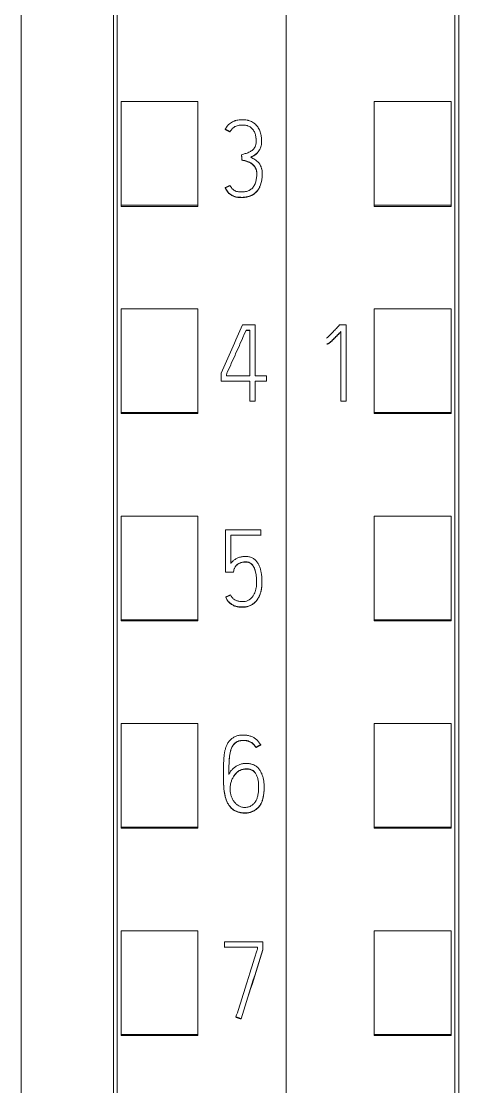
# Model space of a CAD drawing. Header units: millimetres. Extents: x 4134 to 7422, y 1400 to 3585.
# Drawn here: x 5452.55 to 5463.95, y 3314.99 to 3342.75 of the extents above; entities that cross this region are included whole.
import ezdxf

# ---------------------------------------------------------------- set-up
doc = ezdxf.new("R2010")
doc.units = ezdxf.units.MM
doc.layers.add('000-PI-Oprema', color=30, linetype='Continuous', lineweight=5)

# ---------------------------------------------------------------- blocks, each defined once
blk = doc.blocks.new('S7-1500 AI HS - 6ES7531-7NF10-0AB0')
at = {"layer": '000-PI-Oprema', "color": 0, "linetype": 'ByBlock', "lineweight": 0}
for p, q in [((0, 134.681), (0, 21.262)), ((4.4, 132.4), (4.4, 23.585)), ((2.3, 112.178), (2.3, 114.881)), ((4.3, 114.881), (2.3, 114.881)), ((4.3, 112.178), (4.3, 114.881)), ((2.3, 112.149), (2.3, 112.178)), ((4.3, 112.178), (2.3, 112.178)), ((4.3, 112.149), (4.3, 112.178)), ((4.3, 112.149), (2.3, 112.149)), ((2.3, 106.777), (2.3, 109.479)), ((4.3, 109.479), (2.3, 109.479)), ((4.3, 106.777), (4.3, 109.479)), ((1.566, 109.059), (1.392, 109.059)), ((1.428, 108.888), (1.428, 107.075)), ((1.566, 107.075), (1.566, 109.059)), ((1.428, 107.075), (1.566, 107.075)), ((1.428, 107.075), (1.428, 107.069)), ((1.566, 107.069), (1.428, 107.069)), ((1.566, 107.075), (1.566, 107.069)), ((2.3, 106.749), (2.3, 106.777)), ((4.3, 106.777), (2.3, 106.777)), ((4.3, 106.749), (2.3, 106.749)), ((4.3, 106.749), (4.3, 106.777)), ((2.3, 101.375), (2.3, 104.078)), ((4.3, 104.078), (2.3, 104.078)), ((4.3, 101.375), (4.3, 104.078)), ((2.3, 101.349), (2.3, 101.375)), ((4.3, 101.375), (2.3, 101.375)), ((4.3, 101.349), (2.3, 101.349)), ((4.3, 101.349), (4.3, 101.375)), ((2.3, 95.974), (2.3, 98.676)), ((4.3, 98.676), (2.3, 98.676)), ((4.3, 95.974), (4.3, 98.676)), ((2.3, 95.949), (2.3, 95.974)), ((4.3, 95.974), (2.3, 95.974)), ((4.3, 95.949), (2.3, 95.949)), ((4.3, 95.949), (4.3, 95.974)), ((2.3, 90.572), (2.3, 93.274)), ((4.3, 93.274), (2.3, 93.274)), ((4.3, 90.572), (4.3, 93.274)), ((2.3, 90.549), (2.3, 90.572)), ((4.3, 90.572), (2.3, 90.572)), ((4.3, 90.549), (2.3, 90.549)), ((4.3, 90.549), (4.3, 90.572))]:
    blk.add_line(p, q, dxfattribs=at)
for points, knots in [([(4.5, 132.586), (4.5, 129.542), (4.5, 119.972), (4.5, 105.802), (4.5, 91.235), (4.5, 77.025), (4.5, 62.731), (4.5, 47.245), (4.5, 34.605), (4.5, 26.64), (4.5, 23.299)], [0, 0, 0, 0, 0.083934, 0.263736, 0.389889, 0.484142, 0.653794, 0.78188, 0.908517, 1, 1, 1, 1]), ([(1.392, 109.059), (1.365, 109.029), (1.338, 108.999), (1.284, 108.94), (1.256, 108.911), (1.215, 108.867), (1.201, 108.852), (1.173, 108.824), (1.159, 108.809), (1.131, 108.781), (1.116, 108.767), (1.086, 108.74), (1.071, 108.727), (1.056, 108.714)], [0, 0, 0, 0, 0.25, 0.25, 0.5, 0.5, 0.625, 0.625, 0.75, 0.75, 0.875, 0.875, 1, 1, 1, 1]), ([(1.064, 108.567), (1.07, 108.567), (1.075, 108.568), (1.085, 108.57), (1.09, 108.571), (1.099, 108.575), (1.104, 108.577), (1.113, 108.582), (1.117, 108.585), (1.13, 108.594), (1.138, 108.6), (1.154, 108.613), (1.162, 108.62), (1.185, 108.64), (1.2, 108.654), (1.229, 108.682), (1.244, 108.696), (1.287, 108.74), (1.316, 108.769), (1.372, 108.828), (1.4, 108.858), (1.428, 108.888)], [0, 0, 0, 0, 0.03125, 0.03125, 0.0625, 0.0625, 0.09375, 0.09375, 0.125, 0.125, 0.1875, 0.1875, 0.25, 0.25, 0.375, 0.375, 0.5, 0.5, 0.75, 0.75, 1, 1, 1, 1]), ([(1.428, 108.882), (1.4, 108.852), (1.372, 108.822), (1.316, 108.763), (1.287, 108.733), (1.244, 108.69), (1.229, 108.676), (1.2, 108.647), (1.185, 108.633), (1.162, 108.613), (1.154, 108.607), (1.138, 108.594), (1.13, 108.588), (1.117, 108.579), (1.113, 108.576), (1.104, 108.571), (1.099, 108.569), (1.09, 108.565), (1.085, 108.564), (1.075, 108.562), (1.07, 108.561), (1.064, 108.561)], [0, 0, 0, 0, 0.25, 0.25, 0.5, 0.5, 0.625, 0.625, 0.75, 0.75, 0.8125, 0.8125, 0.875, 0.875, 0.90625, 0.90625, 0.9375, 0.9375, 0.96875, 0.96875, 1, 1, 1, 1])]:
    blk.add_open_spline(points, degree=3, knots=knots, dxfattribs=at)
blk = doc.blocks.new('S7-1500 DI HF - 6ES7521-1BL00-0AB0')
at = {"layer": '000-PI-Oprema', "color": 0, "linetype": 'ByBlock', "lineweight": 0}
for p, q in [((34.8, 134.681), (34.8, 21.262)), ((30.4, 23.585), (30.4, 132.4)), ((30.5, 112.178), (30.5, 114.881)), ((30.5, 114.881), (32.5, 114.881)), ((32.5, 112.178), (32.5, 114.881)), ((33.216, 114.157), (33.216, 114.151)), ((33.344, 114.094), (33.344, 114.088)), ((34.162, 113.84), (34.162, 113.846)), ((33.641, 113.494), (33.641, 113.488)), ((33.649, 113.356), (33.649, 113.35)), ((34.179, 112.99), (34.179, 112.996)), ((33.216, 112.635), (33.216, 112.629)), ((30.5, 112.149), (30.5, 112.178)), ((30.5, 112.178), (32.5, 112.178)), ((32.5, 112.149), (32.5, 112.178)), ((30.5, 112.149), (32.5, 112.149)), ((30.5, 106.777), (30.5, 109.479)), ((30.5, 109.479), (32.5, 109.479)), ((32.5, 106.777), (32.5, 109.479)), ((33.666, 109.061), (33.996, 109.061)), ((33.757, 108.923), (33.757, 108.917)), ((33.854, 108.923), (33.757, 108.923)), ((33.757, 108.917), (33.854, 108.917)), ((33.854, 107.735), (33.854, 108.923)), ((33.996, 109.061), (33.996, 107.735)), ((33.105, 107.596), (33.105, 107.801)), ((33.244, 107.771), (33.244, 107.735)), ((33.244, 107.735), (33.854, 107.735)), ((33.996, 107.735), (34.29, 107.735)), ((34.29, 107.735), (34.29, 107.596)), ((33.854, 107.596), (33.105, 107.596)), ((33.854, 107.069), (33.854, 107.596)), ((33.996, 107.596), (33.996, 107.069)), ((34.29, 107.596), (33.996, 107.596)), ((33.996, 107.069), (33.854, 107.069)), ((30.5, 106.749), (30.5, 106.777)), ((30.5, 106.777), (32.5, 106.777)), ((30.5, 106.749), (32.5, 106.749)), ((32.5, 106.749), (32.5, 106.777)), ((30.5, 101.375), (30.5, 104.078)), ((30.5, 104.078), (32.5, 104.078)), ((32.5, 101.375), (32.5, 104.078)), ((33.222, 103.717), (33.222, 102.622)), ((34.145, 103.717), (33.222, 103.717)), ((33.36, 102.843), (33.36, 103.579)), ((33.36, 103.579), (34.145, 103.579)), ((34.145, 103.579), (34.145, 103.717)), ((34.145, 103.579), (34.145, 103.572)), ((33.222, 102.622), (33.222, 102.616)), ((33.222, 102.622), (33.433, 102.622)), ((33.433, 102.622), (33.433, 102.616)), ((34.173, 102.358), (34.173, 102.364)), ((33.227, 101.967), (33.227, 101.961)), ((30.5, 101.349), (30.5, 101.375)), ((30.5, 101.375), (32.5, 101.375)), ((30.5, 101.349), (32.5, 101.349)), ((32.5, 101.349), (32.5, 101.375)), ((30.5, 95.974), (30.5, 98.676)), ((30.5, 98.676), (32.5, 98.676)), ((32.5, 95.974), (32.5, 98.676)), ((34.011, 98.054), (34.011, 98.047)), ((34.139, 98.12), (34.139, 98.114)), ((33.167, 97.316), (33.167, 97.31)), ((34.23, 97.017), (34.23, 97.023)), ((30.5, 95.949), (30.5, 95.974)), ((30.5, 95.974), (32.5, 95.974)), ((30.5, 95.949), (32.5, 95.949)), ((32.5, 95.949), (32.5, 95.974)), ((30.5, 90.572), (30.5, 93.274)), ((30.5, 93.274), (32.5, 93.274)), ((32.5, 90.572), (32.5, 93.274)), ((33.198, 92.847), (33.198, 92.988)), ((33.198, 92.988), (34.197, 92.988)), ((33.198, 92.847), (33.198, 92.84)), ((34.058, 92.847), (33.198, 92.847)), ((34.058, 92.808), (34.058, 92.847)), ((34.197, 92.988), (34.197, 92.786)), ((34.197, 92.786), (34.197, 92.78)), ((33.495, 91.027), (33.495, 91.02)), ((33.628, 90.982), (33.628, 90.976)), ((30.5, 90.549), (30.5, 90.572)), ((30.5, 90.572), (32.5, 90.572)), ((30.5, 90.549), (32.5, 90.549)), ((32.5, 90.549), (32.5, 90.572))]:
    blk.add_line(p, q, dxfattribs=at)
at = {"layer": '000-PI-Oprema', "color": 18, "linetype": 'ByBlock', "lineweight": 0, "true_color": 0x000000}
for centre, major_axis, ratio, start_param, end_param in [((18.741, 10.646), (452.614, 1023.309), 0.023466, 1.484858, 1.486095), ((29.277, 16.238), (311.427, 991.982), 0.017584, 1.499074, 1.500898), ((29.169, 14.429), (315.104, 1003.798), 0.017791, 1.498249, 1.500051)]:
    blk.add_ellipse(centre, major_axis=major_axis, ratio=ratio, start_param=start_param, end_param=end_param, dxfattribs=at)
at = {"layer": '000-PI-Oprema', "color": 0, "linetype": 'ByBlock', "lineweight": 0}
for points, knots in [([(30.3, 23.299), (30.3, 26.64), (30.3, 34.605), (30.3, 47.245), (30.3, 62.731), (30.3, 77.025), (30.3, 91.235), (30.3, 105.802), (30.3, 119.972), (30.3, 129.542), (30.3, 132.586)], [0, 0, 0, 0, 0.091483, 0.21812, 0.346206, 0.515858, 0.610111, 0.736264, 0.916066, 1, 1, 1, 1]), ([(27.9, 129.52), (27.9, 127.497), (27.9, 118.948), (27.9, 105.802), (27.9, 91.235), (27.9, 77.025), (27.9, 62.731), (27.9, 47.245), (27.9, 34.486), (27.9, 25.605), (27.9, 21.348), (27.9, 20.55)], [0, 0, 0, 0, 0.055935, 0.236292, 0.362833, 0.457376, 0.627551, 0.756032, 0.883059, 0.978086, 1, 1, 1, 1]), ([(33.879, 113.431), (33.897, 113.44), (33.915, 113.449), (33.949, 113.469), (33.967, 113.479), (33.991, 113.496), (34, 113.501), (34.015, 113.513), (34.023, 113.52), (34.038, 113.533), (34.045, 113.54), (34.06, 113.554), (34.067, 113.562), (34.086, 113.585), (34.098, 113.601), (34.114, 113.627), (34.118, 113.636), (34.127, 113.654), (34.131, 113.663), (34.142, 113.692), (34.148, 113.711), (34.156, 113.75), (34.159, 113.77), (34.162, 113.81), (34.162, 113.83), (34.162, 113.871), (34.161, 113.891), (34.157, 113.95), (34.152, 113.99), (34.139, 114.049), (34.134, 114.069), (34.121, 114.107), (34.107, 114.144), (34.088, 114.18), (34.067, 114.215), (34.055, 114.231), (34.03, 114.262), (34.009, 114.284), (33.986, 114.304), (33.97, 114.316), (33.962, 114.322), (33.92, 114.35), (33.883, 114.367), (33.835, 114.383), (33.825, 114.386), (33.806, 114.391), (33.776, 114.397), (33.726, 114.404), (33.686, 114.406), (33.645, 114.406), (33.625, 114.406), (33.565, 114.401), (33.525, 114.395), (33.477, 114.381), (33.467, 114.378), (33.448, 114.371), (33.439, 114.367), (33.411, 114.355), (33.375, 114.336), (33.342, 114.313), (33.319, 114.294), (33.311, 114.287), (33.296, 114.273), (33.289, 114.266), (33.269, 114.243), (33.256, 114.228), (33.24, 114.202), (33.235, 114.194), (33.225, 114.176), (33.22, 114.167), (33.216, 114.157)], [0, 0, 0, 0, 0.03125, 0.03125, 0.0625, 0.0625, 0.078125, 0.078125, 0.09375, 0.09375, 0.109375, 0.109375, 0.125, 0.125, 0.15625, 0.15625, 0.171875, 0.171875, 0.1875, 0.1875, 0.21875, 0.21875, 0.25, 0.25, 0.28125, 0.28125, 0.3125, 0.3125, 0.375, 0.375, 0.40625, 0.40625, 0.4375, 0.46875, 0.46875, 0.5, 0.5, 0.53125, 0.546875, 0.546875, 0.5625, 0.5625, 0.625, 0.625, 0.640625, 0.640625, 0.65625, 0.6875, 0.71875, 0.71875, 0.75, 0.75, 0.8125, 0.8125, 0.828125, 0.828125, 0.84375, 0.84375, 0.875, 0.90625, 0.90625, 0.921875, 0.921875, 0.9375, 0.9375, 0.96875, 0.96875, 0.984375, 0.984375, 1, 1, 1, 1]), ([(33.344, 114.094), (33.351, 114.109), (33.359, 114.123), (33.378, 114.15), (33.388, 114.163), (33.405, 114.18), (33.411, 114.186), (33.424, 114.197), (33.431, 114.202), (33.444, 114.212), (33.451, 114.216), (33.465, 114.225), (33.472, 114.229), (33.494, 114.239), (33.51, 114.245), (33.542, 114.255), (33.558, 114.258), (33.591, 114.264), (33.607, 114.265), (33.64, 114.268), (33.657, 114.268), (33.707, 114.267), (33.739, 114.264), (33.78, 114.254), (33.788, 114.252), (33.804, 114.247), (33.812, 114.244), (33.835, 114.235), (33.849, 114.227), (33.87, 114.214), (33.877, 114.209), (33.89, 114.199), (33.897, 114.194), (33.915, 114.177), (33.926, 114.165), (33.941, 114.145), (33.946, 114.138), (33.955, 114.124), (33.968, 114.103), (33.979, 114.081), (33.992, 114.051), (33.997, 114.035), (34.006, 114.003), (34.009, 113.987), (34.018, 113.939), (34.02, 113.906), (34.021, 113.856), (34.021, 113.84), (34.02, 113.807), (34.018, 113.79), (34.014, 113.766), (34.012, 113.758), (34.008, 113.742), (34.006, 113.734), (33.997, 113.711), (33.99, 113.696), (33.976, 113.675), (33.972, 113.668), (33.961, 113.655), (33.956, 113.649), (33.945, 113.636), (33.939, 113.63), (33.927, 113.619), (33.921, 113.613), (33.902, 113.598), (33.888, 113.589), (33.86, 113.572), (33.845, 113.564), (33.815, 113.55), (33.799, 113.544), (33.768, 113.533), (33.752, 113.528), (33.704, 113.514), (33.673, 113.504), (33.641, 113.494)], [0, 0, 0, 0, 0.03125, 0.03125, 0.0625, 0.0625, 0.078125, 0.078125, 0.09375, 0.09375, 0.109375, 0.109375, 0.125, 0.125, 0.15625, 0.15625, 0.1875, 0.1875, 0.21875, 0.21875, 0.25, 0.25, 0.3125, 0.3125, 0.328125, 0.328125, 0.34375, 0.34375, 0.375, 0.375, 0.390625, 0.390625, 0.40625, 0.40625, 0.4375, 0.4375, 0.453125, 0.453125, 0.46875, 0.5, 0.5, 0.53125, 0.53125, 0.5625, 0.5625, 0.625, 0.625, 0.65625, 0.65625, 0.6875, 0.6875, 0.703125, 0.703125, 0.71875, 0.71875, 0.75, 0.75, 0.765625, 0.765625, 0.78125, 0.78125, 0.796875, 0.796875, 0.8125, 0.8125, 0.84375, 0.84375, 0.875, 0.875, 0.90625, 0.90625, 0.9375, 0.9375, 1, 1, 1, 1]), ([(34.021, 113.851), (34.021, 113.855), (34.021, 113.859), (34.02, 113.896), (34.018, 113.929), (34.011, 113.972), (34.009, 113.983), (34.006, 113.994)], [0, 0, 0, 0, 0.087818, 0.087818, 0.771228, 0.771228, 1, 1, 1, 1]), ([(34.068, 113.557), (34.057, 113.545), (34.045, 113.533), (34.024, 113.515), (34.017, 113.508), (34.001, 113.496), (33.992, 113.49), (33.967, 113.474), (33.95, 113.463), (33.915, 113.443), (33.897, 113.434), (33.879, 113.425)], [0, 0, 0, 0, 0.218648, 0.218648, 0.348874, 0.348874, 0.479099, 0.479099, 0.739549, 0.739549, 1, 1, 1, 1]), ([(33.216, 112.635), (33.225, 112.616), (33.234, 112.597), (33.256, 112.561), (33.267, 112.544), (33.286, 112.519), (33.293, 112.511), (33.308, 112.496), (33.316, 112.488), (33.34, 112.468), (33.357, 112.456), (33.384, 112.44), (33.394, 112.435), (33.413, 112.426), (33.423, 112.422), (33.452, 112.41), (33.472, 112.404), (33.513, 112.394), (33.534, 112.39), (33.576, 112.386), (33.597, 112.385), (33.638, 112.384), (33.659, 112.384), (33.701, 112.386), (33.722, 112.388), (33.753, 112.393), (33.764, 112.395), (33.785, 112.399), (33.795, 112.401), (33.825, 112.409), (33.845, 112.415), (33.875, 112.427), (33.884, 112.431), (33.904, 112.44), (33.913, 112.445), (33.941, 112.46), (33.958, 112.472), (33.991, 112.497), (34.007, 112.511), (34.036, 112.541), (34.05, 112.557), (34.075, 112.591), (34.086, 112.609), (34.102, 112.636), (34.106, 112.645), (34.116, 112.664), (34.12, 112.674), (34.14, 112.723), (34.151, 112.763), (34.164, 112.824), (34.168, 112.844), (34.173, 112.886), (34.175, 112.907), (34.178, 112.949), (34.179, 112.97), (34.179, 113.011), (34.179, 113.032), (34.175, 113.073), (34.173, 113.094), (34.166, 113.125), (34.163, 113.135), (34.157, 113.156), (34.154, 113.166), (34.143, 113.195), (34.134, 113.214), (34.118, 113.242), (34.112, 113.251), (34.1, 113.268), (34.093, 113.277), (34.073, 113.301), (34.058, 113.316), (34.025, 113.343), (34.008, 113.355), (33.972, 113.379), (33.954, 113.39), (33.917, 113.411), (33.898, 113.421), (33.879, 113.431)], [0, 0, 0, 0, 0.03125, 0.03125, 0.0625, 0.0625, 0.078125, 0.078125, 0.09375, 0.09375, 0.125, 0.125, 0.140625, 0.140625, 0.15625, 0.15625, 0.1875, 0.1875, 0.21875, 0.21875, 0.25, 0.25, 0.28125, 0.28125, 0.3125, 0.3125, 0.328125, 0.328125, 0.34375, 0.34375, 0.375, 0.375, 0.390625, 0.390625, 0.40625, 0.40625, 0.4375, 0.4375, 0.46875, 0.46875, 0.5, 0.5, 0.53125, 0.53125, 0.546875, 0.546875, 0.5625, 0.5625, 0.625, 0.625, 0.65625, 0.65625, 0.6875, 0.6875, 0.71875, 0.71875, 0.75, 0.75, 0.78125, 0.78125, 0.796875, 0.796875, 0.8125, 0.8125, 0.84375, 0.84375, 0.859375, 0.859375, 0.875, 0.875, 0.90625, 0.90625, 0.9375, 0.9375, 0.96875, 0.96875, 1, 1, 1, 1]), ([(33.649, 113.356), (33.683, 113.351), (33.716, 113.343), (33.766, 113.329), (33.782, 113.324), (33.815, 113.312), (33.83, 113.306), (33.854, 113.294), (33.862, 113.29), (33.877, 113.282), (33.884, 113.277), (33.906, 113.263), (33.92, 113.253), (33.939, 113.236), (33.946, 113.23), (33.958, 113.218), (33.964, 113.211), (33.98, 113.191), (33.99, 113.178), (34.003, 113.155), (34.007, 113.148), (34.015, 113.132), (34.018, 113.124), (34.027, 113.099), (34.031, 113.083), (34.036, 113.049), (34.037, 113.031), (34.038, 112.997), (34.037, 112.98), (34.035, 112.928), (34.031, 112.894), (34.022, 112.844), (34.019, 112.827), (34.011, 112.793), (34.006, 112.777), (33.995, 112.744), (33.988, 112.728), (33.977, 112.705), (33.973, 112.697), (33.964, 112.682), (33.96, 112.675), (33.936, 112.639), (33.912, 112.614), (33.877, 112.588), (33.87, 112.583), (33.855, 112.574), (33.847, 112.57), (33.824, 112.559), (33.808, 112.552), (33.775, 112.541), (33.758, 112.537), (33.724, 112.531), (33.69, 112.526), (33.655, 112.525), (33.621, 112.525), (33.603, 112.525), (33.569, 112.528), (33.552, 112.531), (33.518, 112.537), (33.501, 112.542), (33.469, 112.555), (33.453, 112.563), (33.432, 112.577), (33.425, 112.583), (33.412, 112.594), (33.405, 112.6), (33.394, 112.612), (33.388, 112.619), (33.378, 112.633), (33.373, 112.64), (33.359, 112.662), (33.351, 112.677), (33.344, 112.693)], [0, 0, 0, 0, 0.0625, 0.0625, 0.09375, 0.09375, 0.125, 0.125, 0.140625, 0.140625, 0.15625, 0.15625, 0.1875, 0.1875, 0.203125, 0.203125, 0.21875, 0.21875, 0.25, 0.25, 0.265625, 0.265625, 0.28125, 0.28125, 0.3125, 0.3125, 0.34375, 0.34375, 0.375, 0.375, 0.4375, 0.4375, 0.46875, 0.46875, 0.5, 0.5, 0.53125, 0.53125, 0.546875, 0.546875, 0.5625, 0.5625, 0.625, 0.625, 0.640625, 0.640625, 0.65625, 0.65625, 0.6875, 0.6875, 0.71875, 0.71875, 0.75, 0.78125, 0.78125, 0.8125, 0.8125, 0.84375, 0.84375, 0.875, 0.875, 0.90625, 0.90625, 0.921875, 0.921875, 0.9375, 0.9375, 0.953125, 0.953125, 0.96875, 0.96875, 1, 1, 1, 1]), ([(34.037, 112.993), (34.037, 112.998), (34.037, 113.003), (34.037, 113.017), (34.037, 113.025), (34.035, 113.043), (34.035, 113.051), (34.031, 113.077), (34.027, 113.094), (34.018, 113.118), (34.015, 113.126), (34.007, 113.141), (34.003, 113.149), (33.99, 113.171), (33.98, 113.185), (33.958, 113.212), (33.946, 113.224), (33.92, 113.247), (33.906, 113.257), (33.877, 113.276), (33.862, 113.284), (33.831, 113.299), (33.815, 113.306), (33.783, 113.318), (33.766, 113.323), (33.717, 113.337), (33.683, 113.345), (33.649, 113.35)], [0, 0, 0, 0, 0.026635, 0.026635, 0.070879, 0.070879, 0.115123, 0.115123, 0.20361, 0.20361, 0.247854, 0.247854, 0.292098, 0.292098, 0.380586, 0.380586, 0.469074, 0.469074, 0.557561, 0.557561, 0.646049, 0.646049, 0.734537, 0.734537, 0.823025, 0.823025, 1, 1, 1, 1]), ([(34.179, 112.99), (34.179, 112.989), (34.179, 112.988), (34.179, 112.967), (34.178, 112.946), (34.175, 112.904), (34.173, 112.883), (34.168, 112.841), (34.165, 112.821), (34.152, 112.76), (34.141, 112.72), (34.121, 112.671), (34.117, 112.662), (34.108, 112.643), (34.103, 112.633), (34.088, 112.605), (34.077, 112.588), (34.052, 112.554), (34.039, 112.538), (34.017, 112.515), (34.009, 112.507), (33.993, 112.493), (33.985, 112.486), (33.96, 112.467), (33.943, 112.455), (33.916, 112.44), (33.906, 112.435), (33.887, 112.426), (33.877, 112.422), (33.828, 112.402), (33.787, 112.392), (33.725, 112.383), (33.704, 112.38), (33.661, 112.378), (33.64, 112.378), (33.598, 112.378), (33.577, 112.38), (33.546, 112.383), (33.535, 112.384), (33.514, 112.388), (33.504, 112.39), (33.473, 112.397), (33.453, 112.404), (33.423, 112.415), (33.414, 112.42), (33.394, 112.429), (33.385, 112.434), (33.357, 112.45), (33.34, 112.462), (33.316, 112.482), (33.308, 112.489), (33.293, 112.504), (33.286, 112.512), (33.267, 112.537), (33.256, 112.555), (33.234, 112.591), (33.225, 112.61), (33.216, 112.629)], [0, 0, 0, 0, 0.001389, 0.001389, 0.044807, 0.044807, 0.088225, 0.088225, 0.131643, 0.131643, 0.218479, 0.218479, 0.240188, 0.240188, 0.261896, 0.261896, 0.305314, 0.305314, 0.348732, 0.348732, 0.370441, 0.370441, 0.39215, 0.39215, 0.435568, 0.435568, 0.457277, 0.457277, 0.478986, 0.478986, 0.565821, 0.565821, 0.609239, 0.609239, 0.652657, 0.652657, 0.696075, 0.696075, 0.717784, 0.717784, 0.739493, 0.739493, 0.782911, 0.782911, 0.80462, 0.80462, 0.826329, 0.826329, 0.869746, 0.869746, 0.891455, 0.891455, 0.913164, 0.913164, 0.956582, 0.956582, 1, 1, 1, 1]), ([(33.757, 108.923), (33.747, 108.899), (33.736, 108.875), (33.715, 108.827), (33.704, 108.803), (33.672, 108.73), (33.651, 108.682), (33.609, 108.586), (33.588, 108.538), (33.545, 108.442), (33.523, 108.394), (33.48, 108.298), (33.459, 108.25), (33.416, 108.154), (33.395, 108.106), (33.352, 108.01), (33.331, 107.962), (33.298, 107.89), (33.287, 107.866), (33.271, 107.83), (33.266, 107.818), (33.255, 107.794), (33.25, 107.782), (33.244, 107.771)], [0, 0, 0, 0, 0.0625, 0.0625, 0.125, 0.125, 0.25, 0.25, 0.375, 0.375, 0.5, 0.5, 0.625, 0.625, 0.75, 0.75, 0.875, 0.875, 0.9375, 0.9375, 0.96875, 0.96875, 1, 1, 1, 1]), ([(33.244, 107.764), (33.25, 107.776), (33.255, 107.788), (33.266, 107.812), (33.271, 107.824), (33.287, 107.86), (33.298, 107.884), (33.331, 107.956), (33.352, 108.004), (33.395, 108.1), (33.416, 108.148), (33.459, 108.244), (33.48, 108.292), (33.523, 108.388), (33.545, 108.436), (33.588, 108.532), (33.609, 108.58), (33.651, 108.676), (33.672, 108.724), (33.704, 108.796), (33.715, 108.82), (33.736, 108.868), (33.747, 108.893), (33.757, 108.917)], [0, 0, 0, 0, 0.03125, 0.03125, 0.0625, 0.0625, 0.125, 0.125, 0.25, 0.25, 0.375, 0.375, 0.5, 0.5, 0.625, 0.625, 0.75, 0.75, 0.875, 0.875, 0.9375, 0.9375, 1, 1, 1, 1]), ([(33.227, 101.967), (33.24, 101.941), (33.253, 101.915), (33.277, 101.879), (33.286, 101.868), (33.305, 101.846), (33.315, 101.835), (33.336, 101.815), (33.348, 101.806), (33.371, 101.789), (33.383, 101.781), (33.408, 101.766), (33.42, 101.759), (33.447, 101.747), (33.461, 101.742), (33.488, 101.733), (33.502, 101.729), (33.531, 101.722), (33.545, 101.719), (33.574, 101.715), (33.589, 101.714), (33.611, 101.712), (33.618, 101.712), (33.633, 101.711), (33.64, 101.711), (33.662, 101.71), (33.676, 101.71), (33.706, 101.711), (33.72, 101.712), (33.749, 101.715), (33.764, 101.717), (33.793, 101.724), (33.807, 101.727), (33.849, 101.741), (33.876, 101.753), (33.914, 101.775), (33.927, 101.782), (33.95, 101.799), (33.962, 101.809), (33.984, 101.828), (33.994, 101.838), (34.014, 101.86), (34.024, 101.871), (34.051, 101.906), (34.067, 101.93), (34.088, 101.968), (34.094, 101.981), (34.107, 102.008), (34.113, 102.021), (34.129, 102.062), (34.138, 102.09), (34.152, 102.146), (34.158, 102.175), (34.165, 102.218), (34.167, 102.232), (34.169, 102.261), (34.171, 102.276), (34.173, 102.32), (34.173, 102.349), (34.173, 102.407), (34.171, 102.465), (34.165, 102.523), (34.157, 102.581), (34.153, 102.61), (34.143, 102.653), (34.14, 102.667), (34.132, 102.695), (34.128, 102.709), (34.114, 102.751), (34.103, 102.778), (34.084, 102.818), (34.077, 102.831), (34.062, 102.856), (34.054, 102.868), (34.028, 102.904), (34.009, 102.925), (33.965, 102.965), (33.94, 102.981), (33.9, 103), (33.887, 103.006), (33.858, 103.015), (33.844, 103.019), (33.815, 103.024), (33.801, 103.026), (33.771, 103.028), (33.756, 103.029), (33.727, 103.028), (33.712, 103.027), (33.683, 103.025), (33.669, 103.023), (33.64, 103.019), (33.625, 103.016), (33.597, 103.009), (33.582, 103.005), (33.554, 102.995), (33.541, 102.99), (33.514, 102.977), (33.501, 102.97), (33.476, 102.955), (33.464, 102.947), (33.44, 102.929), (33.429, 102.919), (33.408, 102.899), (33.397, 102.889), (33.378, 102.867), (33.369, 102.855), (33.36, 102.843)], [0, 0, 0, 0, 0.03125, 0.03125, 0.046875, 0.046875, 0.0625, 0.0625, 0.078125, 0.078125, 0.09375, 0.09375, 0.109375, 0.109375, 0.125, 0.125, 0.140625, 0.140625, 0.15625, 0.15625, 0.171875, 0.171875, 0.179688, 0.179688, 0.1875, 0.1875, 0.203125, 0.203125, 0.21875, 0.21875, 0.234375, 0.234375, 0.25, 0.25, 0.28125, 0.28125, 0.296875, 0.296875, 0.3125, 0.3125, 0.328125, 0.328125, 0.34375, 0.34375, 0.375, 0.375, 0.390625, 0.390625, 0.40625, 0.40625, 0.4375, 0.4375, 0.46875, 0.46875, 0.484375, 0.484375, 0.5, 0.5, 0.53125, 0.53125, 0.5625, 0.59375, 0.59375, 0.625, 0.625, 0.640625, 0.640625, 0.65625, 0.65625, 0.6875, 0.6875, 0.703125, 0.703125, 0.71875, 0.71875, 0.75, 0.75, 0.78125, 0.78125, 0.796875, 0.796875, 0.8125, 0.8125, 0.828125, 0.828125, 0.84375, 0.84375, 0.859375, 0.859375, 0.875, 0.875, 0.890625, 0.890625, 0.90625, 0.90625, 0.921875, 0.921875, 0.9375, 0.9375, 0.953125, 0.953125, 0.96875, 0.96875, 0.984375, 0.984375, 1, 1, 1, 1]), ([(33.433, 102.622), (33.433, 102.645), (33.436, 102.668), (33.445, 102.701), (33.449, 102.713), (33.458, 102.734), (33.464, 102.744), (33.476, 102.763), (33.483, 102.773), (33.498, 102.79), (33.506, 102.798), (33.523, 102.814), (33.532, 102.821), (33.551, 102.835), (33.56, 102.841), (33.58, 102.852), (33.591, 102.857), (33.612, 102.866), (33.623, 102.87), (33.656, 102.88), (33.679, 102.884), (33.713, 102.887), (33.725, 102.888), (33.748, 102.888), (33.76, 102.887), (33.783, 102.885), (33.794, 102.883), (33.811, 102.88), (33.817, 102.878), (33.828, 102.875), (33.833, 102.873), (33.85, 102.867), (33.86, 102.862), (33.88, 102.85), (33.889, 102.843), (33.906, 102.828), (33.914, 102.819), (33.929, 102.801), (33.936, 102.792), (33.954, 102.763), (33.965, 102.742), (33.982, 102.7), (33.99, 102.678), (34.01, 102.612), (34.019, 102.567), (34.027, 102.499), (34.029, 102.476), (34.032, 102.43), (34.033, 102.407), (34.034, 102.338), (34.032, 102.293), (34.024, 102.225), (34.02, 102.202), (34.013, 102.169), (34.01, 102.158), (34.004, 102.135), (34, 102.124), (33.989, 102.091), (33.98, 102.07), (33.965, 102.039), (33.959, 102.029), (33.947, 102.009), (33.941, 101.999), (33.921, 101.971), (33.906, 101.954), (33.881, 101.929), (33.873, 101.922), (33.854, 101.907), (33.845, 101.901), (33.825, 101.888), (33.815, 101.883), (33.794, 101.873), (33.783, 101.869), (33.749, 101.859), (33.727, 101.855), (33.692, 101.852), (33.68, 101.851), (33.657, 101.851), (33.645, 101.85), (33.611, 101.852), (33.588, 101.854), (33.554, 101.861), (33.543, 101.864), (33.521, 101.871), (33.51, 101.875), (33.478, 101.89), (33.458, 101.902), (33.43, 101.923), (33.421, 101.931), (33.405, 101.947), (33.39, 101.965), (33.377, 101.984), (33.365, 102.004), (33.36, 102.014), (33.355, 102.025)], [0, 0, 0, 0, 0.03125, 0.03125, 0.046875, 0.046875, 0.0625, 0.0625, 0.078125, 0.078125, 0.09375, 0.09375, 0.109375, 0.109375, 0.125, 0.125, 0.140625, 0.140625, 0.15625, 0.15625, 0.1875, 0.1875, 0.203125, 0.203125, 0.21875, 0.21875, 0.234375, 0.234375, 0.242187, 0.242187, 0.25, 0.25, 0.265625, 0.265625, 0.28125, 0.28125, 0.296875, 0.296875, 0.3125, 0.3125, 0.34375, 0.34375, 0.375, 0.375, 0.4375, 0.4375, 0.46875, 0.46875, 0.5, 0.5, 0.5625, 0.5625, 0.59375, 0.59375, 0.609375, 0.609375, 0.625, 0.625, 0.65625, 0.65625, 0.671875, 0.671875, 0.6875, 0.6875, 0.71875, 0.71875, 0.734375, 0.734375, 0.75, 0.75, 0.765625, 0.765625, 0.78125, 0.78125, 0.8125, 0.8125, 0.828125, 0.828125, 0.84375, 0.84375, 0.875, 0.875, 0.890625, 0.890625, 0.90625, 0.90625, 0.9375, 0.9375, 0.953125, 0.953125, 0.96875, 0.984375, 0.984375, 1, 1, 1, 1]), ([(34.034, 102.36), (34.034, 102.365), (34.034, 102.371), (34.033, 102.4), (34.032, 102.423), (34.029, 102.468), (34.027, 102.491), (34.022, 102.536), (34.018, 102.559), (34.009, 102.604), (34.003, 102.627), (33.993, 102.66), (33.99, 102.671), (33.982, 102.693), (33.978, 102.703), (33.965, 102.735), (33.955, 102.756), (33.936, 102.785), (33.929, 102.795), (33.915, 102.813), (33.907, 102.821), (33.89, 102.837), (33.881, 102.844), (33.861, 102.856), (33.85, 102.861), (33.828, 102.869), (33.817, 102.872), (33.794, 102.877), (33.783, 102.879), (33.76, 102.881), (33.749, 102.881), (33.726, 102.882), (33.714, 102.881), (33.691, 102.879), (33.679, 102.878), (33.657, 102.873), (33.634, 102.868), (33.613, 102.861), (33.591, 102.852), (33.581, 102.846), (33.551, 102.829), (33.532, 102.816), (33.506, 102.793), (33.498, 102.785), (33.483, 102.767), (33.476, 102.758), (33.464, 102.738), (33.459, 102.728), (33.449, 102.707), (33.445, 102.696), (33.439, 102.673), (33.437, 102.662), (33.434, 102.639), (33.433, 102.628), (33.433, 102.616)], [0, 0, 0, 0, 0.015899, 0.015899, 0.077406, 0.077406, 0.138912, 0.138912, 0.200418, 0.200418, 0.261925, 0.261925, 0.292678, 0.292678, 0.323431, 0.323431, 0.384937, 0.384937, 0.41569, 0.41569, 0.446443, 0.446443, 0.477197, 0.477197, 0.50795, 0.50795, 0.538703, 0.538703, 0.569456, 0.569456, 0.600209, 0.600209, 0.630962, 0.630962, 0.661715, 0.661715, 0.692469, 0.723222, 0.723222, 0.753975, 0.753975, 0.815481, 0.815481, 0.846234, 0.846234, 0.876987, 0.876987, 0.907741, 0.907741, 0.938494, 0.938494, 0.969247, 0.969247, 1, 1, 1, 1]), ([(34.173, 102.358), (34.173, 102.336), (34.173, 102.315), (34.17, 102.265), (34.168, 102.236), (34.162, 102.193), (34.16, 102.178), (34.154, 102.15), (34.151, 102.135), (34.14, 102.093), (34.132, 102.065), (34.111, 102.01), (34.099, 101.983), (34.071, 101.931), (34.056, 101.906), (34.029, 101.871), (34.02, 101.86), (34.001, 101.838), (33.99, 101.828), (33.958, 101.798), (33.934, 101.78), (33.896, 101.758), (33.883, 101.751), (33.857, 101.739), (33.843, 101.733), (33.801, 101.719), (33.773, 101.712), (33.729, 101.706), (33.714, 101.705), (33.685, 101.704), (33.67, 101.704), (33.641, 101.705), (33.626, 101.705), (33.597, 101.707), (33.582, 101.708), (33.553, 101.711), (33.538, 101.714), (33.509, 101.72), (33.495, 101.724), (33.467, 101.733), (33.453, 101.738), (33.426, 101.75), (33.413, 101.757), (33.388, 101.772), (33.375, 101.78), (33.351, 101.797), (33.34, 101.806), (33.318, 101.826), (33.308, 101.836), (33.288, 101.859), (33.279, 101.871), (33.254, 101.908), (33.24, 101.934), (33.227, 101.961)], [0, 0, 0, 0, 0.044434, 0.044434, 0.104157, 0.104157, 0.134018, 0.134018, 0.16388, 0.16388, 0.223602, 0.223602, 0.283325, 0.283325, 0.343048, 0.343048, 0.37291, 0.37291, 0.402771, 0.402771, 0.462494, 0.462494, 0.492355, 0.492355, 0.522217, 0.522217, 0.58194, 0.58194, 0.611801, 0.611801, 0.641663, 0.641663, 0.671524, 0.671524, 0.701386, 0.701386, 0.731247, 0.731247, 0.761108, 0.761108, 0.79097, 0.79097, 0.820831, 0.820831, 0.850693, 0.850693, 0.880554, 0.880554, 0.910416, 0.910416, 0.940277, 0.940277, 1, 1, 1, 1]), ([(34.139, 98.12), (34.124, 98.145), (34.108, 98.169), (34.081, 98.203), (34.072, 98.214), (34.052, 98.235), (34.042, 98.246), (34.01, 98.275), (33.986, 98.292), (33.949, 98.313), (33.936, 98.32), (33.91, 98.332), (33.896, 98.337), (33.855, 98.351), (33.827, 98.359), (33.785, 98.366), (33.771, 98.369), (33.742, 98.372), (33.727, 98.373), (33.684, 98.375), (33.655, 98.375), (33.612, 98.371), (33.598, 98.37), (33.569, 98.365), (33.555, 98.362), (33.513, 98.35), (33.486, 98.34), (33.448, 98.32), (33.435, 98.313), (33.411, 98.297), (33.399, 98.289), (33.365, 98.262), (33.344, 98.242), (33.316, 98.209), (33.307, 98.198), (33.29, 98.174), (33.282, 98.162), (33.261, 98.124), (33.248, 98.098), (33.228, 98.044), (33.22, 98.016), (33.206, 97.961), (33.2, 97.933), (33.191, 97.877), (33.188, 97.848), (33.179, 97.763), (33.175, 97.706), (33.17, 97.591), (33.169, 97.534), (33.167, 97.362), (33.166, 97.247), (33.171, 97.104), (33.173, 97.075), (33.177, 97.018), (33.179, 96.99), (33.188, 96.904), (33.197, 96.848), (33.214, 96.778), (33.218, 96.763), (33.226, 96.736), (33.23, 96.722), (33.244, 96.681), (33.254, 96.654), (33.273, 96.615), (33.279, 96.602), (33.293, 96.577), (33.301, 96.564), (33.325, 96.528), (33.342, 96.505), (33.373, 96.474), (33.383, 96.464), (33.406, 96.445), (33.418, 96.437), (33.454, 96.413), (33.479, 96.399), (33.52, 96.383), (33.534, 96.377), (33.561, 96.368), (33.575, 96.364), (33.617, 96.354), (33.646, 96.349), (33.689, 96.345), (33.704, 96.345), (33.733, 96.344), (33.747, 96.345), (33.79, 96.348), (33.819, 96.352), (33.861, 96.362), (33.875, 96.366), (33.902, 96.376), (33.916, 96.381), (33.956, 96.399), (33.981, 96.413), (34.017, 96.437), (34.028, 96.446), (34.051, 96.465), (34.062, 96.474), (34.092, 96.505), (34.111, 96.528), (34.134, 96.564), (34.141, 96.577), (34.155, 96.603), (34.161, 96.616), (34.177, 96.656), (34.186, 96.683), (34.197, 96.725), (34.2, 96.739), (34.206, 96.768), (34.209, 96.782), (34.216, 96.825), (34.22, 96.853), (34.229, 96.939), (34.232, 96.996), (34.229, 97.082), (34.227, 97.111), (34.221, 97.168), (34.216, 97.197), (34.204, 97.254), (34.196, 97.282), (34.178, 97.338), (34.168, 97.365), (34.143, 97.418), (34.128, 97.443), (34.095, 97.491), (34.077, 97.513), (34.044, 97.543), (34.033, 97.553), (34.009, 97.569), (33.996, 97.577), (33.971, 97.591), (33.957, 97.597), (33.93, 97.607), (33.916, 97.612), (33.873, 97.623), (33.845, 97.628), (33.801, 97.632), (33.786, 97.633), (33.757, 97.633), (33.742, 97.633), (33.698, 97.631), (33.669, 97.627), (33.626, 97.617), (33.612, 97.613), (33.584, 97.604), (33.571, 97.598), (33.531, 97.581), (33.506, 97.566), (33.469, 97.541), (33.458, 97.533), (33.435, 97.514), (33.424, 97.505), (33.393, 97.474), (33.373, 97.452), (33.338, 97.405), (33.323, 97.38), (33.309, 97.354)], [0, 0, 0, 0, 0.015625, 0.015625, 0.023438, 0.023438, 0.03125, 0.03125, 0.046875, 0.046875, 0.054688, 0.054688, 0.0625, 0.0625, 0.078125, 0.078125, 0.085938, 0.085938, 0.09375, 0.09375, 0.109375, 0.109375, 0.117188, 0.117188, 0.125, 0.125, 0.140625, 0.140625, 0.148438, 0.148438, 0.15625, 0.15625, 0.171875, 0.171875, 0.179688, 0.179688, 0.1875, 0.1875, 0.203125, 0.203125, 0.21875, 0.21875, 0.234375, 0.234375, 0.25, 0.25, 0.28125, 0.28125, 0.3125, 0.3125, 0.375, 0.375, 0.390625, 0.390625, 0.40625, 0.40625, 0.4375, 0.4375, 0.445313, 0.445313, 0.453125, 0.453125, 0.46875, 0.46875, 0.476563, 0.476563, 0.484375, 0.484375, 0.5, 0.5, 0.507813, 0.507813, 0.515625, 0.515625, 0.53125, 0.53125, 0.539063, 0.539063, 0.546875, 0.546875, 0.5625, 0.5625, 0.570313, 0.570313, 0.578125, 0.578125, 0.59375, 0.59375, 0.601563, 0.601563, 0.609375, 0.609375, 0.625, 0.625, 0.632813, 0.632813, 0.640625, 0.640625, 0.65625, 0.65625, 0.664063, 0.664063, 0.671875, 0.671875, 0.6875, 0.6875, 0.695313, 0.695313, 0.703125, 0.703125, 0.71875, 0.71875, 0.75, 0.75, 0.765625, 0.765625, 0.78125, 0.78125, 0.796875, 0.796875, 0.8125, 0.8125, 0.828125, 0.828125, 0.84375, 0.84375, 0.851563, 0.851563, 0.859375, 0.859375, 0.867188, 0.867188, 0.875, 0.875, 0.890625, 0.890625, 0.898438, 0.898438, 0.90625, 0.90625, 0.921875, 0.921875, 0.929688, 0.929688, 0.9375, 0.9375, 0.953125, 0.953125, 0.960937, 0.960937, 0.96875, 0.96875, 0.984375, 0.984375, 1, 1, 1, 1]), ([(33.309, 97.354), (33.309, 97.415), (33.31, 97.476), (33.312, 97.567), (33.313, 97.597), (33.315, 97.658), (33.316, 97.688), (33.32, 97.749), (33.323, 97.779), (33.329, 97.84), (33.334, 97.87), (33.343, 97.915), (33.346, 97.93), (33.354, 97.96), (33.358, 97.975), (33.372, 98.019), (33.383, 98.047), (33.402, 98.081), (33.406, 98.088), (33.414, 98.101), (33.418, 98.108), (33.432, 98.126), (33.442, 98.138), (33.458, 98.155), (33.463, 98.16), (33.475, 98.171), (33.481, 98.176), (33.5, 98.189), (33.513, 98.197), (33.534, 98.207), (33.541, 98.21), (33.556, 98.216), (33.563, 98.218), (33.586, 98.225), (33.601, 98.228), (33.631, 98.233), (33.647, 98.234), (33.678, 98.236), (33.693, 98.236), (33.724, 98.235), (33.74, 98.234), (33.77, 98.23), (33.793, 98.225), (33.815, 98.219), (33.83, 98.214), (33.837, 98.211), (33.859, 98.202), (33.873, 98.195), (33.899, 98.18), (33.912, 98.171), (33.93, 98.157), (33.936, 98.152), (33.948, 98.141), (33.953, 98.136), (33.969, 98.119), (33.979, 98.107), (33.996, 98.081), (34.004, 98.068), (34.011, 98.054)], [0, 0, 0, 0, 0.125, 0.125, 0.1875, 0.1875, 0.25, 0.25, 0.3125, 0.3125, 0.375, 0.375, 0.40625, 0.40625, 0.4375, 0.4375, 0.5, 0.5, 0.515625, 0.515625, 0.53125, 0.53125, 0.5625, 0.5625, 0.578125, 0.578125, 0.59375, 0.59375, 0.625, 0.625, 0.640625, 0.640625, 0.65625, 0.65625, 0.6875, 0.6875, 0.71875, 0.71875, 0.75, 0.75, 0.78125, 0.78125, 0.8125, 0.828125, 0.828125, 0.84375, 0.84375, 0.875, 0.875, 0.90625, 0.90625, 0.921875, 0.921875, 0.9375, 0.9375, 0.96875, 0.96875, 1, 1, 1, 1]), ([(34.011, 98.047), (33.997, 98.075), (33.98, 98.1), (33.954, 98.129), (33.949, 98.134), (33.937, 98.145), (33.931, 98.15), (33.913, 98.164), (33.888, 98.182), (33.86, 98.195), (33.831, 98.207), (33.817, 98.212), (33.787, 98.22), (33.772, 98.223), (33.741, 98.228), (33.726, 98.229), (33.679, 98.231), (33.649, 98.229), (33.603, 98.222), (33.588, 98.219), (33.558, 98.21), (33.543, 98.205), (33.522, 98.195), (33.515, 98.192), (33.502, 98.184), (33.495, 98.18), (33.476, 98.166), (33.459, 98.151), (33.443, 98.134), (33.433, 98.122), (33.429, 98.116), (33.415, 98.097), (33.407, 98.084), (33.392, 98.057), (33.385, 98.043), (33.373, 98.015), (33.368, 98), (33.354, 97.956), (33.347, 97.926), (33.334, 97.867), (33.33, 97.837), (33.323, 97.776), (33.32, 97.746), (33.317, 97.685), (33.315, 97.654), (33.313, 97.593), (33.312, 97.562), (33.31, 97.47), (33.309, 97.409), (33.309, 97.348)], [0, 0, 0, 0, 0.0625, 0.0625, 0.078125, 0.078125, 0.09375, 0.09375, 0.125, 0.15625, 0.15625, 0.1875, 0.1875, 0.21875, 0.21875, 0.25, 0.25, 0.3125, 0.3125, 0.34375, 0.34375, 0.375, 0.375, 0.390625, 0.390625, 0.40625, 0.40625, 0.4375, 0.453125, 0.453125, 0.46875, 0.46875, 0.5, 0.5, 0.53125, 0.53125, 0.5625, 0.5625, 0.625, 0.625, 0.6875, 0.6875, 0.75, 0.75, 0.8125, 0.8125, 0.875, 0.875, 1, 1, 1, 1]), ([(33.582, 97.448), (33.608, 97.462), (33.635, 97.473), (33.678, 97.483), (33.692, 97.486), (33.722, 97.49), (33.751, 97.493), (33.78, 97.492), (33.81, 97.491), (33.825, 97.489), (33.854, 97.484), (33.868, 97.48), (33.896, 97.471), (33.91, 97.465), (33.935, 97.451), (33.947, 97.443), (33.969, 97.424), (33.98, 97.413), (33.998, 97.39), (34.006, 97.378), (34.021, 97.353), (34.028, 97.34), (34.046, 97.299), (34.055, 97.272), (34.066, 97.229), (34.069, 97.215), (34.074, 97.186), (34.077, 97.172), (34.082, 97.128), (34.084, 97.099), (34.086, 97.041), (34.086, 97.012), (34.084, 96.926), (34.079, 96.868), (34.062, 96.781), (34.054, 96.753), (34.039, 96.712), (34.034, 96.698), (34.021, 96.671), (34.014, 96.658), (33.991, 96.621), (33.973, 96.599), (33.946, 96.573), (33.941, 96.568), (33.93, 96.558), (33.924, 96.554), (33.907, 96.541), (33.894, 96.533), (33.869, 96.519), (33.856, 96.512), (33.828, 96.502), (33.8, 96.494), (33.771, 96.489), (33.741, 96.487), (33.726, 96.486), (33.697, 96.488), (33.682, 96.489), (33.654, 96.495), (33.639, 96.498), (33.597, 96.513), (33.571, 96.526), (33.535, 96.551), (33.523, 96.56), (33.5, 96.579), (33.479, 96.599), (33.46, 96.621), (33.441, 96.644), (33.433, 96.656), (33.408, 96.693), (33.395, 96.718), (33.378, 96.759), (33.373, 96.772), (33.364, 96.8), (33.36, 96.815), (33.35, 96.857), (33.345, 96.886), (33.342, 96.929), (33.341, 96.944), (33.341, 96.973), (33.341, 96.988), (33.343, 97.032), (33.347, 97.061), (33.357, 97.118), (33.365, 97.146), (33.379, 97.188), (33.384, 97.201), (33.396, 97.228), (33.402, 97.241), (33.422, 97.28), (33.437, 97.305), (33.463, 97.34), (33.472, 97.352), (33.491, 97.374), (33.501, 97.385), (33.533, 97.415), (33.556, 97.433), (33.582, 97.448)], [0, 0, 0, 0, 0.03125, 0.03125, 0.046875, 0.046875, 0.0625, 0.078125, 0.078125, 0.09375, 0.09375, 0.109375, 0.109375, 0.125, 0.125, 0.140625, 0.140625, 0.15625, 0.15625, 0.171875, 0.171875, 0.1875, 0.1875, 0.21875, 0.21875, 0.234375, 0.234375, 0.25, 0.25, 0.28125, 0.28125, 0.3125, 0.3125, 0.375, 0.375, 0.40625, 0.40625, 0.421875, 0.421875, 0.4375, 0.4375, 0.46875, 0.46875, 0.476563, 0.476563, 0.484375, 0.484375, 0.5, 0.5, 0.515625, 0.515625, 0.53125, 0.546875, 0.546875, 0.5625, 0.5625, 0.578125, 0.578125, 0.59375, 0.59375, 0.625, 0.625, 0.640625, 0.640625, 0.65625, 0.671875, 0.671875, 0.6875, 0.6875, 0.71875, 0.71875, 0.734375, 0.734375, 0.75, 0.75, 0.78125, 0.78125, 0.796875, 0.796875, 0.8125, 0.8125, 0.84375, 0.84375, 0.875, 0.875, 0.890625, 0.890625, 0.90625, 0.90625, 0.9375, 0.9375, 0.953125, 0.953125, 0.96875, 0.96875, 1, 1, 1, 1]), ([(33.582, 97.442), (33.556, 97.427), (33.533, 97.409), (33.501, 97.379), (33.491, 97.368), (33.472, 97.346), (33.463, 97.334), (33.437, 97.299), (33.422, 97.274), (33.402, 97.235), (33.396, 97.222), (33.384, 97.195), (33.379, 97.181), (33.365, 97.14), (33.357, 97.112), (33.349, 97.069), (33.347, 97.054), (33.344, 97.025), (33.342, 97.011), (33.341, 96.985), (33.341, 96.975), (33.341, 96.964)], [0, 0, 0, 0, 0.157122, 0.157122, 0.235682, 0.235682, 0.314243, 0.314243, 0.471365, 0.471365, 0.549925, 0.549925, 0.628486, 0.628486, 0.785608, 0.785608, 0.864168, 0.864168, 0.942729, 0.942729, 1, 1, 1, 1]), ([(34.003, 97.376), (33.998, 97.383), (33.993, 97.39), (33.979, 97.408), (33.968, 97.418), (33.952, 97.433), (33.946, 97.437), (33.934, 97.446), (33.927, 97.449), (33.908, 97.46), (33.895, 97.465), (33.867, 97.475), (33.852, 97.478), (33.824, 97.483), (33.809, 97.485), (33.78, 97.486), (33.765, 97.486), (33.721, 97.485), (33.692, 97.481), (33.65, 97.47), (33.635, 97.466), (33.615, 97.458), (33.608, 97.455), (33.595, 97.449), (33.588, 97.445), (33.582, 97.442)], [0, 0, 0, 0, 0.053747, 0.053747, 0.148372, 0.148372, 0.195685, 0.195685, 0.242998, 0.242998, 0.337623, 0.337623, 0.432248, 0.432248, 0.526874, 0.526874, 0.621499, 0.621499, 0.810749, 0.810749, 0.905375, 0.905375, 0.952687, 0.952687, 1, 1, 1, 1]), ([(34.23, 97.017), (34.23, 96.971), (34.228, 96.925), (34.22, 96.851), (34.216, 96.822), (34.209, 96.78), (34.207, 96.765), (34.201, 96.737), (34.198, 96.723), (34.187, 96.68), (34.178, 96.653), (34.162, 96.613), (34.156, 96.599), (34.143, 96.573), (34.136, 96.561), (34.112, 96.524), (34.094, 96.501), (34.064, 96.471), (34.054, 96.461), (34.031, 96.442), (34.02, 96.433), (33.984, 96.408), (33.958, 96.394), (33.919, 96.376), (33.905, 96.371), (33.878, 96.361), (33.864, 96.357), (33.822, 96.346), (33.793, 96.342), (33.75, 96.339), (33.735, 96.338), (33.706, 96.338), (33.691, 96.339), (33.648, 96.343), (33.619, 96.347), (33.577, 96.358), (33.563, 96.362), (33.535, 96.371), (33.522, 96.376), (33.482, 96.392), (33.456, 96.405), (33.426, 96.425), (33.42, 96.429), (33.408, 96.438), (33.402, 96.442), (33.385, 96.456), (33.374, 96.466), (33.344, 96.497), (33.326, 96.519), (33.302, 96.555), (33.295, 96.568), (33.28, 96.593), (33.274, 96.606), (33.256, 96.645), (33.245, 96.672), (33.226, 96.727), (33.218, 96.754), (33.205, 96.811), (33.199, 96.839), (33.189, 96.896), (33.182, 96.953), (33.177, 97.01), (33.173, 97.067), (33.172, 97.096), (33.168, 97.186), (33.167, 97.248), (33.167, 97.31)], [0, 0, 0, 0, 0.061961, 0.061961, 0.100808, 0.100808, 0.120232, 0.120232, 0.139655, 0.139655, 0.178502, 0.178502, 0.197926, 0.197926, 0.217349, 0.217349, 0.256196, 0.256196, 0.27562, 0.27562, 0.295043, 0.295043, 0.33389, 0.33389, 0.353314, 0.353314, 0.372737, 0.372737, 0.411584, 0.411584, 0.431008, 0.431008, 0.450431, 0.450431, 0.489278, 0.489278, 0.508702, 0.508702, 0.528125, 0.528125, 0.566972, 0.566972, 0.576684, 0.576684, 0.586396, 0.586396, 0.605819, 0.605819, 0.644666, 0.644666, 0.66409, 0.66409, 0.683513, 0.683513, 0.72236, 0.72236, 0.761207, 0.761207, 0.800054, 0.800054, 0.838901, 0.877748, 0.877748, 0.916595, 0.916595, 1, 1, 1, 1]), ([(33.495, 91.027), (33.542, 91.175), (33.589, 91.324), (33.659, 91.546), (33.682, 91.621), (33.728, 91.769), (33.752, 91.843), (33.787, 91.955), (33.799, 91.992), (33.822, 92.066), (33.834, 92.103), (33.869, 92.215), (33.892, 92.289), (33.939, 92.437), (33.962, 92.512), (33.998, 92.623), (34.009, 92.66), (34.027, 92.716), (34.033, 92.734), (34.042, 92.762), (34.045, 92.771), (34.051, 92.79), (34.055, 92.799), (34.058, 92.808)], [0, 0, 0, 0, 0.25, 0.25, 0.375, 0.375, 0.5, 0.5, 0.5625, 0.5625, 0.625, 0.625, 0.75, 0.75, 0.875, 0.875, 0.9375, 0.9375, 0.96875, 0.96875, 0.984375, 0.984375, 1, 1, 1, 1])]:
    blk.add_open_spline(points, degree=3, knots=knots, dxfattribs=at)
for points, weights in [([(33.216, 114.157), (33.28, 114.126), (33.344, 114.094)], [0.500000072369, 0.499999927631, 0.500000072369]), ([(33.344, 114.088), (33.28, 114.119), (33.216, 114.151)], [0.500000224137, 0.499999775863, 0.500000224137]), ([(33.641, 113.494), (33.645, 113.425), (33.649, 113.356)], [0.500000017226, 0.499999982774, 0.500000017226]), ([(33.649, 113.35), (33.645, 113.419), (33.641, 113.488)], [0.500000009236, 0.499999990764, 0.500000009236]), ([(33.344, 112.693), (33.28, 112.664), (33.216, 112.635)], [0.49999976836, 0.50000023164, 0.49999976836]), ([(33.355, 102.025), (33.291, 101.996), (33.227, 101.967)], [0.500000031032, 0.499999968968, 0.500000031032]), ([(34.011, 98.054), (34.075, 98.087), (34.139, 98.12)], [0.500000080229, 0.499999919771, 0.500000080229]), ([(34.139, 98.114), (34.075, 98.081), (34.011, 98.047)], [0.500000151686, 0.499999848314, 0.500000151686]), ([(33.628, 90.982), (33.562, 91.004), (33.495, 91.027)], [0.500000129147, 0.499999870853, 0.500000129147]), ([(33.495, 91.02), (33.562, 90.998), (33.628, 90.976)], [0.499999551767, 0.500000448233, 0.499999551767])]:
    blk.add_rational_spline(points, weights, degree=2, dxfattribs=at)

msp = doc.modelspace()

# ---------------------------------------------------------------- block references
at = {"layer": '000-PI-Oprema', "color": 0, "linetype": 'ByBlock', "lineweight": 0}
for name, p in [('S7-1500 DI HF - 6ES7521-1BL00-0AB0', (5424.648, 3225.778)), ('S7-1500 AI HS - 6ES7531-7NF10-0AB0', (5459.448, 3225.778))]:
    msp.add_blockref(name, p, dxfattribs=at)

doc.saveas('drawing.dxf')
